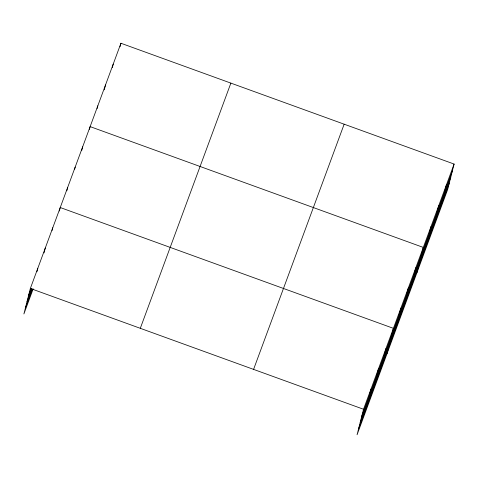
<?xml version="1.0" encoding="UTF-8"?>
<svg xmlns="http://www.w3.org/2000/svg" width="478" height="478" viewBox="0 0 478 478"><rect width="100%" height="100%" fill="white"/><g stroke="black" fill="none" stroke-linecap="round" stroke-linejoin="round"><path stroke-width="0.72" d="M454.1 164.056L363.525 409.258L357.072 434.753L447.647 189.551L454.1 164.056L120.928 43.247L30.353 288.449L23.9 313.944L33.179 288.832M36.937 271.719L37.822 268.218M44.06 252.886L45.296 247.986M52.06 230.557L52.771 227.761M59.356 211.031L60.24 207.53L393.412 328.338L386.965 353.84M66.83 190.8L67.715 187.304M74.658 169.17L75.189 167.073M81.774 150.343L82.658 146.842M89.422 129.413L90.133 126.616L423.305 247.425L416.852 272.92M97.124 108.572L97.829 105.775M104.294 89.828L105.53 84.929M112.342 67.589L113.226 64.088M120.044 46.742L120.928 43.247M369.225 396.023L370.994 389.026M376.7 375.798L378.468 368.801M384.169 355.566L385.943 348.57M399.118 315.11L400.887 308.113M406.587 294.878L408.361 287.881M414.062 274.653L415.83 267.656M429.232 233.581L431.001 226.584M436.934 212.74L438.702 205.743M444.63 191.893L446.398 184.896M28.578 295.446L31.16 288.467M27.037 301.546L31.673 288.993M25.448 307.838L32.402 289.005M140.299 328.314L230.874 83.112M253.579 369.392L344.154 124.19M361.75 416.254L452.331 171.052M360.209 422.361L450.784 177.159M358.62 428.647L449.195 183.45M30.353 288.449L363.525 409.258"/></g></svg>
